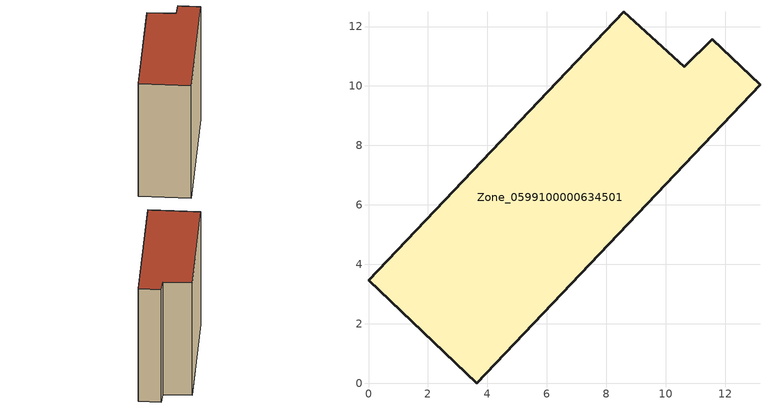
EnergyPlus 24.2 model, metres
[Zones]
Zone_0599100000634501
 floor ground (C_G): 3.64,0 0,3.46 8.58,12.5 10.62,10.65 11.56,11.57 13.17,10.05 z0
 wall outside (C_F): 3.64,0 13.17,10.05 11.56,11.57 10.62,10.65 8.58,12.5 0,3.46 3.64,0 z0:12.61
 roof outside (C_R): 0,3.46 3.64,0 13.17,10.05 11.56,11.57 10.62,10.65 8.58,12.5 z12.61
[BUILDING]
Pand.0599100000634501: North Axis=0; Terrain=City; Loads Convergence Tolerance Value=0.04; Temperature Convergence Tolerance Value=0.4; Solar Distribution=FullExterior; Maximum Number of Warmup Days=25; Minimum Number of Warmup Days=1
[Site:Location]
Rotterdam.The.Hague.AP_ZH_NLD Design_Conditions: Latitude=51.96; Longitude=4.45; Time Zone=1; Elevation=-4.5
[SITE:GROUNDTEMPERATURE:BUILDINGSURFACE]
18, 18, 18, 18, 18, 18, 18, 18, 18, 18, 18, 18
[MATERIAL] Thermal Absorptance=0.9; Solar Absorptance=0.7; Visible Absorptance=0.7
Name | Roughness | Thickness | Conductivity | Density | Specific Heat
G.TI.1946 | MediumSmooth | 0.15 | 1 | 540 | 1210
F.TI.1946 | Rough | 0.3 | 0.857143 | 1920 | 840
R.TI.1946 | MediumRough | 0.2 | 0.1 | 1500 | 1000
[CONSTRUCTION]
C_G: G.TI.1946
C_F: F.TI.1946
C_R: R.TI.1946
[ZONE]
Zone_0599100000634501: Type=1; Multiplier=1; Ceiling Height=Autocalculate; Volume=Autocalculate; Floor Area=autocalculate; Part of Total Floor Area=Yes
[ZONEINFILTRATION:DESIGNFLOWRATE]
Infil_Zone_0599100000634501: Zone or ZoneList or Space or SpaceList=Zone_0599100000634501; Schedule=AlwaysOn; Design Flow Rate Calculation Method=Flow/Area; Flow Rate per Floor Area=0.003; Constant Term Coefficient=1; Temperature Term Coefficient=0; Velocity Term Coefficient=0; Velocity Squared Term Coefficient=0
[HVACTEMPLATE:ZONE:IDEALLOADSAIRSYSTEM]
Zone_0599100000634501: Maximum Heating Supply Air Temperature=50; Minimum Cooling Supply Air Temperature=13; Maximum Heating Supply Air Humidity Ratio=0.0156; Minimum Cooling Supply Air Humidity Ratio=0.0077; Heating Limit=NoLimit; Cooling Limit=NoLimit; Dehumidification Control Type=ConstantSensibleHeatRatio; Cooling Sensible Heat Ratio=0.7; Dehumidification Setpoint=60; Humidification Control Type=None; Humidification Setpoint=30; Outdoor Air Method=None; Outdoor Air Flow Rate per Person=0.00944; Outdoor Air Flow Rate per Zone Floor Area=0; Outdoor Air Flow Rate per Zone=0; Demand Controlled Ventilation Type=None; Outdoor Air Economizer Type=NoEconomizer; Heat Recovery Type=None; Sensible Heat Recovery Effectiveness=0.7; Latent Heat Recovery Effectiveness=0.65
[ZONECONTROL:THERMOSTAT]
ThermostatControl_Zone_0599100000634501: Zone or ZoneList=Zone_0599100000634501; Control Type Schedule=DualSetpointControlType; Control 1=Thermostat_Zone_0599100000634501; Temperature Difference Between Cutout And Setpoint=0
[THERMOSTATSETPOINT:DUALSETPOINT]
Thermostat_Zone_0599100000634501: Heating Setpoint Temperature Schedule=HeatingSetpoint_Zone_0599100000634501; Cooling Setpoint Temperature Schedule=CoolingSetpoint_Zone_0599100000634501
[SCHEDULE:COMPACT]
HeatingSetpoint_Zone_0599100000634501: Through: 12/31, For: AllDays, Until: 24:00, 21
CoolingSetpoint_Zone_0599100000634501: Through: 12/31, For: AllDays, Until: 24:00, 24
DualSetpointControlType: Through: 12/31, For: AllDays, Until: 24:00, 4
AlwaysOn: Through: 12/31, For: AllDays, Until: 24:00, 1
